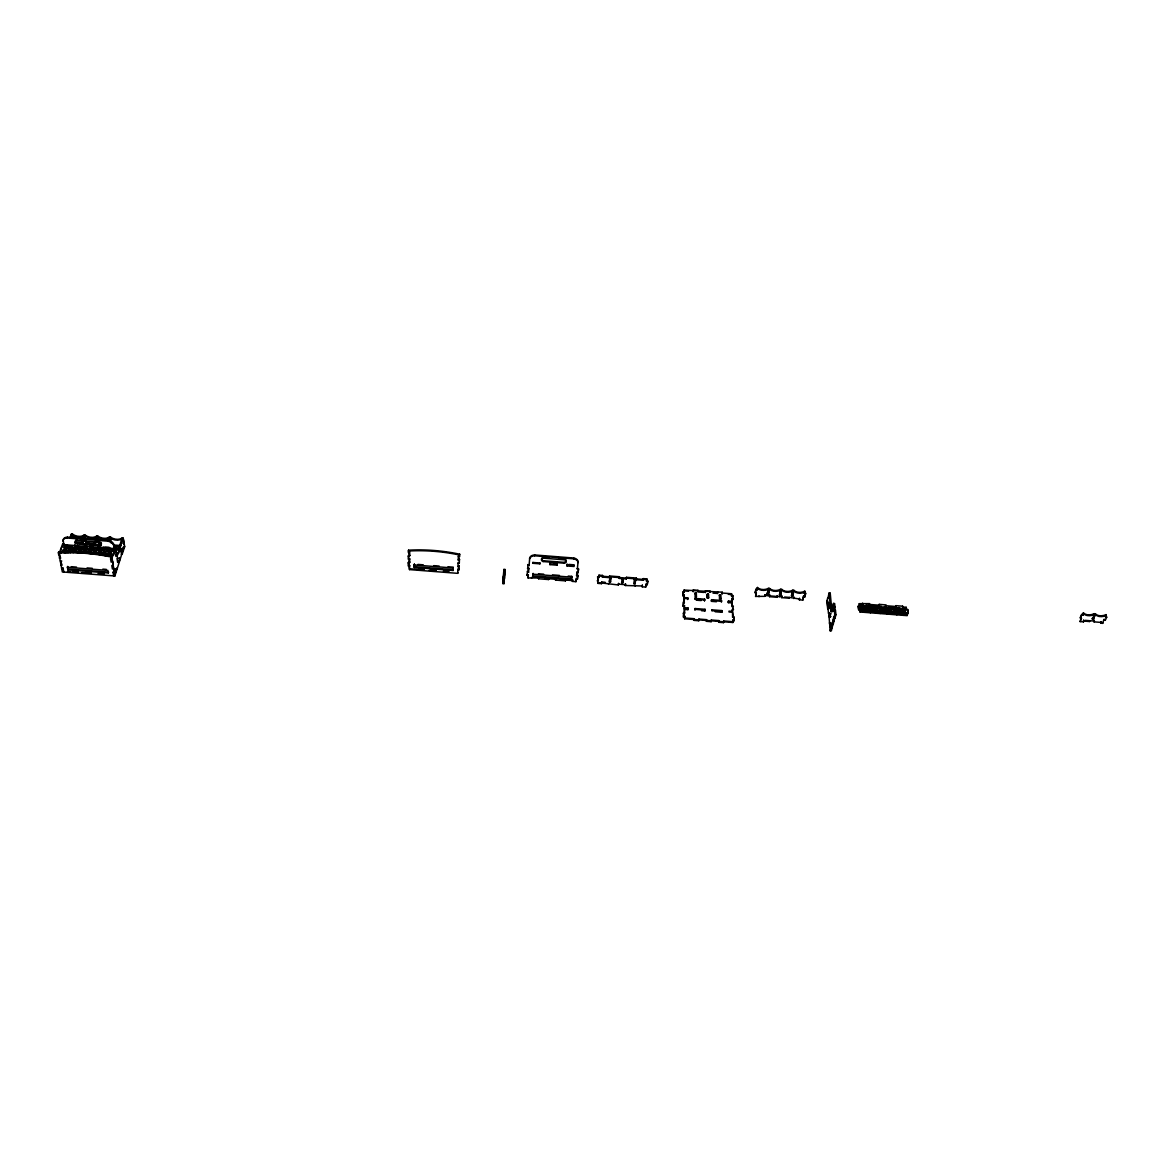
<?xml version="1.0" encoding="UTF-8"?>
<svg xmlns="http://www.w3.org/2000/svg" width="1165" height="1165" viewBox="0 0 1165 1165"><rect width="100%" height="100%" fill="white"/><g stroke="black" fill="none" stroke-linecap="round" stroke-linejoin="round"><path stroke-width="1.5" d="M636.221 578.889L636.221 579.719L643.211 580.257L643.342 578.612L646.837 578.889L646.837 579.704L598.985 575.991L598.999 575.16L602.509 575.437L602.378 577.083L609.382 577.636L609.513 575.976L619.445 576.748L619.314 578.408L626.304 578.947L626.435 577.301L636.352 578.058L636.352 578.889M642.206 586.81L642.323 585.165L642.206 586.81L645.687 587.087L646.065 583.796M457.816 572.51L457.714 573.34L409.498 569.598L408.347 562.841L409.658 562.098L408.347 562.841M409.541 562.928L408.391 556.098L409.701 555.37L408.391 556.098M409.57 556.2L408.536 550.186A131.383 87.928 6.9 0 1 459.665 554.191L459.505 556.71L458.311 556.608M408.332 566.175L408.478 562.011M408.362 559.477L408.507 555.283M408.405 552.72L408.536 550.186M409.498 569.598L409.643 565.447L408.464 565.345M409.658 562.098L409.672 558.749L408.493 558.647M409.701 555.37L409.716 551.977L408.522 551.89M635.027 583.782L635.522 579.66L634.357 579.573L633.862 583.68L635.027 583.782L635.522 580.49L634.357 579.573M625.357 585.5L625.489 583.854L625.357 585.5L642.323 585.995M633.862 583.68L635.027 582.951M414.23 567.471L414.376 564.137L414.23 567.471L453.098 570.486L453.2 569.656L414.347 566.641M418.934 569.496L419.05 567.836L418.934 569.496L423.638 569.86L423.754 569.044L418.934 568.666M626.304 578.947L626.435 577.301M423.638 569.86L423.769 568.2L423.652 569.03M622.809 582.82L623.29 578.714L622.809 582.82L621.644 582.733L622.824 582.005M605.145 582.282L601.664 582.005L601.533 583.65L598.038 583.388L598.067 582.558L618.397 584.961L618.411 584.131M431.4 569.627L431.414 568.797L431.283 570.457L431.298 569.627L436.103 569.991M435.987 570.821L436.118 569.161L435.987 570.821L429.259 570.297M609.382 577.636L609.513 575.976M611.043 577.767L610.591 581.874L609.426 581.786L609.878 577.665M610.591 581.874L609.441 580.956M448.889 571.811L443.53 571.403L443.661 570.588L448.438 570.952L448.467 570.122L448.336 571.782L448.365 570.952M601.533 583.65L601.664 582.005M602.378 577.083L602.509 575.437M597.63 576.719L598.766 577.636L598.795 576.806L597.63 576.719L598.038 583.388M597.194 580.84L598.373 580.097M453.098 570.486L453.185 567.996L414.245 564.967M457.714 573.34L457.932 569.19L459.112 569.292L457.83 570.02L457.932 569.19M457.947 566.685L459.228 565.957L457.947 566.685L458.165 562.52L459.36 562.608L458.078 563.35M458.195 559.986L459.476 559.244L458.195 559.986L458.413 555.778L459.505 556.71M459.01 570.107L459.228 565.957M459.258 563.438L459.476 559.244M578.481 569.365L577.345 568.447L578.481 569.365L578.102 572.699L576.937 572.597M577.359 579.296L577.767 575.175L576.602 575.088L577.738 576.005L577.359 579.296L576.194 579.209L577.403 578.466M578.088 561.763L578.058 562.593A5.33 3.801 2.7 0 0 573.704 558.851L534.648 555.792A5.33 3.801 4.1 0 0 529.638 558.807L529.696 557.977A5.33 3.801 4.1 0 1 534.706 554.962L573.748 558.02A5.33 3.801 2.7 0 1 578.088 561.763L577.301 569.277M577.738 576.005L577.767 575.175M578.102 572.699L578.524 568.535M568.229 576.093L571.738 576.369L571.476 578.845L532.944 575.845L532.886 576.675L572.554 579.748L572.423 581.393L575.918 581.67L575.961 580.84M571.476 578.845L571.433 579.66L571.738 576.369M573.704 558.851L573.748 558.02M567.005 565.957L567.122 564.282L567.005 565.957L574.054 566.496L574.156 565.666L567.035 565.127M542.934 557.452A2.476 1.762 3.7 0 0 543.138 560.715L543.079 561.545L564.311 563.205L564.355 562.375A2.461 1.762 3 0 0 565.913 559.753M565.433 580.854L565.549 579.209L565.433 580.854L555.516 580.083L555.647 578.437L555.516 580.083M549.924 564.617L550.055 562.957L549.924 564.617L556.987 565.171L557.118 563.51L553.593 563.234M548.511 579.544L548.569 578.714L548.511 579.544L538.594 578.772L538.711 577.126L538.594 578.772M502.829 583.549L503.149 578.583L504.329 578.67L504.008 583.65L502.829 583.549L503.265 576.923L503.935 569.423L505.115 569.525L504.998 571.185L503.746 571.622M504.008 583.65L504.256 579.515L503.076 579.427M504.78 574.491L504.489 578.219L503.309 578.131L504.867 572.365M543.079 561.545A2.476 1.762 3.7 0 1 543.385 558.181L543.429 557.351M539.905 563.831L539.963 563.001L532.886 562.462L532.827 563.278L539.905 563.831L539.978 563.001M528.138 577.126L528.08 577.957L538.667 577.957M534.648 555.792L534.706 554.962M527.104 575.394L527.163 574.563L528.284 575.481L527.104 575.394L527.439 571.258L528.546 572.175L527.439 571.258M527.643 568.768L527.701 567.938L528.823 568.855L527.643 568.768L527.978 564.603L529.085 565.52L527.978 564.603M528.08 577.957L528.342 574.665M528.546 572.175L528.881 568.025M529.085 565.52L529.696 557.977M531.575 578.233L531.648 577.403M532.827 563.278L532.9 562.447M532.886 576.675L533.162 573.369L533.104 574.199L571.709 577.199M503.935 569.423L503.819 571.098L505.071 570.355L504.853 573.675L503.673 573.573M504.998 571.185L505.115 569.525M504.678 574.578L504.518 576.18L503.338 576.093M556.987 565.171L557.118 563.51M572.423 581.393L572.554 579.748M575.918 581.67L576.224 578.379M576.559 575.918L576.966 571.767L578.146 571.869M459.665 554.191L459.563 555.006A131.441 87.928 6.9 0 0 408.405 551.016M598.766 577.636L598.999 575.16M443.632 571.418L443.749 570.588M608.509 584.204L608.625 583.374M609.426 581.786L609.863 578.495L611.028 578.597M618.397 584.961L618.528 583.316L618.513 584.146L625.489 584.684M619.314 578.408L619.445 576.748M621.644 582.733L622.125 578.626L623.275 579.544M409.556 559.564L409.672 558.749M409.512 566.263L409.643 565.447M635.231 586.272L635.362 585.456M636.221 579.719L636.352 578.058M643.342 578.612L643.211 580.257M646.59 581.35L646.59 580.519L647.755 581.452L646.59 581.35L646.837 578.889M647.74 580.621L647.23 584.728L646.065 584.626M647.23 584.728L647.755 581.452M722.242 592.199L722.125 593.844L722.242 592.199L684.088 590.072L684.132 591.733L682.821 592.461L682.908 595.796L684.073 595.883L684.219 595.067L682.908 595.796M684.132 591.733L683.986 592.548L684.088 590.072M684.394 602.218L684.234 603.033L684.292 598.417L683.156 606.324L684.467 605.596L683.156 606.324M684.277 597.587L687.772 597.849L687.641 599.509L687.787 598.693L684.132 598.402L684.219 595.067M683.316 613.562L684.641 612.834L684.539 608.567L683.404 616.984L684.729 616.256L683.404 616.984M684.394 609.382L687.903 609.659L688.064 608.844L684.379 608.538L684.467 605.596M684.496 613.649L684.641 612.834M722.285 593.029L731.533 593.742L731.445 596.218L732.785 595.504L731.94 601.271L728.46 600.994L728.285 601.81L731.984 602.116L732.013 606.717L733.353 605.989L732.479 611.407L728.984 611.144L729.028 611.989L732.523 612.266L734.125 620.057L732.945 619.969L732.858 622.489L684.627 618.79L684.729 616.256M684.525 607.722L688.034 607.984L687.903 609.659M693.335 589.956L693.204 591.602L693.335 589.956L697.966 590.306L697.995 591.15M695.17 593L695.01 593.815L696.321 593.087L695.17 593L695.112 597.15L696.422 596.436L696.321 593.087M696.422 596.436L696.277 597.252L696.16 593.902M697.806 591.121L697.966 590.306M695.068 608.538L694.908 609.339L705.043 610.154L705.014 609.295L695.068 608.538L694.937 610.198M694.049 619.518L694.194 618.702L684.772 617.989M698.942 619.926L698.782 620.741L694.063 620.377L694.224 619.562M698.752 619.882L698.913 619.066L706.572 619.649L706.441 621.324L711.145 621.688L711.276 620.013L718.922 620.596L718.79 622.27L723.494 622.634L723.625 620.96L733.033 621.688M705.48 590.903L705.364 592.534L705.48 590.903L710.111 591.252L710.14 592.082M704.636 599.159L704.505 600.805L704.636 599.159L694.748 598.388L694.777 599.232L704.665 600.004M707.17 594.762L708.495 594.034L708.466 598.184L707.301 598.096L707.17 594.762L708.495 594.034M705.014 609.295L704.883 610.955L701.563 610.708M707.301 598.096L707.33 593.946M704.883 610.955L705.043 610.154M709.951 592.068L710.111 591.252M706.572 619.649L706.441 621.324M716.417 601.737L711.48 601.344L711.611 599.698L721.485 600.456L721.353 602.116L721.528 601.3L711.451 600.514M721.834 612.266L721.965 610.606L712.033 609.834L711.859 610.649L722.009 611.45L721.834 612.266L715.208 611.756M711.276 620.013L711.145 621.688M717.625 591.835L717.494 593.48L712.995 593.131M717.494 593.48L717.669 592.665M719.489 594.893L719.329 595.694L720.654 594.98L719.489 594.893L719.475 599.043L720.64 599.13L720.654 594.98M721.324 601.271L721.485 600.456M718.922 620.596L718.79 622.27M721.805 611.407L721.965 610.606M723.625 620.96L723.494 622.634M731.809 602.917L728.329 602.654L728.504 601.839M731.94 601.271L731.766 602.087L731.809 598.752M732.785 595.504L732.785 599.655L731.635 599.567M732.785 599.655L732.96 598.839M732.479 611.407L732.304 612.222L732.363 609.295M732.523 612.266L732.581 617.348M733.542 609.382L732.188 610.096M732.858 622.489L732.945 619.969M733.935 616.62L733.935 620.858L732.77 620.77M733.935 620.858L734.125 620.057M804.491 593.626L804.403 592.796L805.641 593.713L804.491 593.626L804.826 591.165A7.835 5.432 -5.4 0 1 793.846 590.32L792.695 590.233A7.835 5.446 -5 0 1 781.715 589.374L780.55 589.286A7.82 5.461 -4.6 0 1 769.555 588.427L768.405 588.34A7.82 5.461 -4.2 0 1 757.396 587.48L755.124 592.271L756.333 593.189L756.274 592.359L755.59 596.436L765.012 596.334L765.128 594.703L769.745 595.053L769.614 596.698L777.113 597.281L777.23 595.635L777.113 597.281M755.182 593.101L755.867 589.024M755.59 596.436L756.333 593.189M755.925 589.854L757.09 589.941L757.396 587.48M765.128 594.703L765.012 596.334M767.313 594.048L768.012 589.971L767.313 594.048L768.463 594.135L769.177 590.058L768.463 594.135M769.745 595.053L769.614 596.698M780.579 595.082L781.307 591.005L780.579 595.082L779.429 594.995L780.157 590.917M781.715 597.63L781.846 595.999L781.715 597.63L789.2 598.213L789.404 597.412L799.554 599.028L799.481 598.184L799.35 599.829L802.802 600.091L803.559 596.029L804.709 596.13L805.554 592.883M791.545 595.927L792.36 592.679L793.511 592.781L792.695 596.014L791.545 595.927L792.287 591.849M792.695 596.014L793.438 591.937M793.933 596.931L793.802 598.577M799.35 599.829L799.554 599.028M803.559 596.029L802.802 600.091M804.403 592.796L804.826 591.165M803.646 596.873L804.797 596.961L805.641 593.713M828.839 608.756L827.689 608.654L826.83 601.125L827.718 597.907L828.868 597.995M827.718 597.907L827.82 598.752L829.072 593.058L830.223 593.145L831.694 608.669L830.529 608.581L829.072 593.058M830.223 593.145L829.771 594.762L828.621 594.674M827.718 606.179L827.558 602.028L827.718 606.179L828.868 606.266M827.689 608.654L829.058 607.941M828.766 607.125L829.567 603.048L828.679 606.281L829.931 607.213L828.766 607.125L828.49 602.917M829.684 613.431L828.519 613.343L828.752 612.542L830.179 630.818L831.344 630.906L833.077 623.595L831.912 623.508L830.995 626.726M830.529 608.581L831.912 607.853L832.363 611.683L831.184 611.596L830.747 607.766M831.694 608.669L831.912 607.853M829.83 616.445L830.732 613.212L829.917 617.29L829.83 616.445L830.995 616.533M831.184 611.596L831.65 609.965L832.815 610.052M832.917 610.911L831.752 610.824L833.485 603.441L834.65 603.528L835.174 610.766L833.994 610.678L833.485 603.441M829.728 623.989L829.961 623.188L830.121 627.425L829.728 623.989L830.893 624.076L831.286 627.513L831.126 623.275M833.994 610.678L835.407 609.95L835.96 614.683L835.028 617.96L833.761 616.999L835.028 617.96M835.174 610.766L835.407 609.95M834.926 617.101L833.179 624.455L832.014 624.367L833.761 616.999M830.179 630.818L831.096 627.6L832.261 627.687M833.849 617.872L834.781 614.596L834.227 609.848M858.605 609.805L860.003 609.091L858.605 609.805L858.168 606.455L859.552 605.742L859.275 603.659L869.483 603.616L869.352 605.261L872.6 605.509M859.275 603.659L859.319 606.543L858.168 606.455M858.387 608.13L858.634 607.329M859.319 606.543L859.552 605.742M895.798 605.654L895.667 607.3L895.798 605.654L902.657 606.193L902.525 607.824L902.788 607.023L906.21 607.3L906.283 610.183L907.695 609.47L908.234 612.834L907.098 612.732L907.171 615.644L860.047 612.004L860.003 609.091M862.362 603.892L862.61 603.091M863.498 612.266L863.731 611.465M869.483 603.616L869.352 605.261M870.401 612.79L870.648 612.004M878.963 605.174L879.211 604.373L886.07 604.912L885.939 606.543M880.172 613.547L880.42 612.746M887.075 614.086L887.322 613.285M896.832 614.843L897.094 614.042M903.72 615.368L903.982 614.581M907.695 609.47L907.972 613.62L906.821 613.533L907.098 612.732M907.972 613.62L908.234 612.834M115.597 572.568L116.587 568.331L115.597 572.568L113.063 572.481L113.689 575.889L113.966 575.029M117.927 561.923L119.136 562.011L120.097 557.817L118.888 557.729M122.616 551.598L123.577 547.448L122.616 551.598L121.058 552.356L120.738 548.103L121.335 551.526M110.821 557.86L112.058 557.948L111.738 556.215A139.829 86.385 14.9 0 0 58.57 552.108L62.342 571.957L114.898 575.976L122.063 553.259L122.209 554.103L121.014 554.016M122.209 554.103L124.699 546.676L123.213 538.128L122.019 538.041A8.286 5.476 17 0 1 110.573 537.152L109.364 537.05A8.301 5.461 17.3 0 1 97.918 536.162L96.71 536.075A8.33 5.461 17.6 0 1 85.249 535.172L84.04 535.085A8.344 5.446 17.9 0 1 72.58 534.196L71.371 534.094L70.191 537.283M113.063 572.481L113.34 571.622M114.287 572.568L113.937 568.302L112.437 569.059L111.796 565.622L113.311 564.865L112.685 561.413L111.17 562.171L110.529 558.705L111.767 558.807L115.51 547.783L114.287 547.696L113.66 544.215A5.708 3.743 16.9 0 0 108.112 540.327L67.439 537.167A5.752 3.728 17.8 0 0 63.245 540.298L63.842 545.511L67.526 545.788L67.352 544.914M118.393 550.069L122.019 538.041M118.233 549.21L119.602 550.171L118.481 553.506L117.112 552.559L115.83 556.331L117.053 556.419L123.213 538.128M119.223 546.298L115.597 546.021L115.306 546.851L118.947 547.128L119.092 547.987M112.277 554.889L113.515 554.991L114.665 551.613L113.282 550.637L114.287 547.696M108.33 572.962L108.607 572.102L68.24 569.001L67.686 566.438L67.381 567.282L67.919 569.86L108.33 572.962L107.85 570.399L67.381 567.282M116.121 551.249L116.456 555.545L116.748 554.7L115.524 554.613M97.875 573.806L103.758 574.287L103.889 572.583M113.66 544.215L114.155 549.399M114.898 575.976L111.738 556.215M109.495 541.434A7.951 2.097 -85.7 0 0 110.005 538.798L110.573 537.152M98.865 573.908L98.996 572.204M110.602 539.686L110.879 538.871M121.335 545.584L113.325 544.958A5.708 3.743 16.9 0 0 107.821 541.172L108.112 540.327M108.287 541.332A7.951 2.097 -85.7 0 0 108.796 538.696L109.364 537.05M103.248 546.836L103.117 548.555M98.195 545.904L98.923 543.837L97.627 536.992L96.418 536.89A8.33 5.461 17.6 0 1 84.958 536.002L83.749 535.9A8.359 5.446 17.8 0 1 72.274 535.012L72.623 536.73L71.415 536.643L71.371 534.094M77.05 539.643L76.73 540.487A2.665 1.733 17.6 0 0 75.244 542.089A2.665 1.733 17.6 0 0 77.443 543.982L99.564 545.701L99.855 544.856A2.65 1.733 17.2 0 0 101.005 542.482M81.768 572.568L90.928 573.297L91.045 571.593M86.035 572.932L86.166 571.229M98.239 537.88L96.739 538.609L96.418 536.89M98.603 542.133L98.894 541.303M99.564 545.701A2.65 1.733 17.1 0 0 101.078 544.099A2.65 1.733 17.1 0 0 98.909 542.206L99.2 541.361A2.65 1.733 17.2 0 1 99.739 541.55M92.53 546.866L92.836 546.035L89.88 545.803M93.783 544.332L94.074 543.502A7.951 2.155 -85.7 0 0 95.268 541.463M95.763 539.745A7.951 2.155 -85.7 0 0 96.127 537.72L96.71 536.075M94.991 544.419L95.282 543.589A7.951 2.155 -85.7 0 0 96.651 541.026M96.972 539.832A7.951 2.155 -85.7 0 0 97.336 537.808L97.918 536.162M90.462 544.929L90.754 544.099L90.914 544.958M73.308 570.238L73.177 571.942L78.084 572.321L78.215 570.617M88.394 542.176L88.278 543.851M85.467 545.468L85.336 547.171M85.569 544.914L85.962 541.157M83.967 540.036A7.951 2.214 -85.7 0 1 82.569 542.599L82.438 544.288M84.288 538.842A7.951 2.214 -85.7 0 0 84.652 536.817L85.249 535.172M81.055 543.341L81.346 542.511A7.951 2.228 -85.7 0 0 82.744 539.948M83.079 538.754A7.951 2.228 -85.7 0 0 83.443 536.73L84.04 535.085M74.72 545.497L75.026 544.652M67.919 569.86L68.24 569.001M77.443 543.982L77.749 543.152A2.665 1.733 17.6 0 1 75.681 541.652A2.665 1.733 17.6 0 1 76.162 539.948M63.886 571.2L63.565 572.044L63.143 567.777M61.92 567.675L61.614 568.535L62.837 568.622M60.434 560.802L62.095 565.185L60.871 565.098L61.177 564.239M61.352 561.748L61.672 560.889M65.124 551.584L65.444 550.739L65.808 552.472M71.167 537.982L72.58 534.196L72.929 535.915M61.002 553.113L61.017 548.336M59.692 557.336L59.371 558.181L60.609 558.283L59.866 554.802L58.629 554.7L58.57 552.108M62.925 541.143A5.767 3.728 17.8 0 1 67.119 538.012L67.439 537.167M59.43 552.574L62.75 543.706L63.973 543.793L61.832 547.521M1105.614 617.042L1105.381 616.198L1106.75 617.13L1105.614 617.042L1106.109 614.61A8.053 5.141 -13 0 1 1095.333 613.78L1094.197 613.693A8.038 5.155 -12.8 0 1 1083.421 612.848L1080.159 617.523L1081.513 618.44L1080.115 621.6L1083.508 621.862L1083.625 620.231L1083.508 621.862M1080.392 618.353L1081.571 614.348M1081.295 617.61L1080.115 621.6M1081.804 615.193L1082.94 615.28L1083.421 612.848M1083.858 621.076L1089.508 621.513L1089.858 620.727L1094.386 621.076L1094.153 620.231L1094.022 621.862L1101.376 622.43L1101.143 621.6L1101.012 623.217L1102.702 623.348L1103.925 619.358L1105.046 619.445L1105.294 620.29L1104.158 620.202M1093.411 619.372L1094.619 615.368L1093.411 619.372L1092.275 619.27L1093.717 616.11L1094.852 616.198M1094.022 621.862L1094.386 621.076M1101.012 623.217L1101.376 622.43M1105.381 616.198L1106.109 614.61M1105.294 620.29L1106.75 617.13M833.834 606.426L835.014 606.514M832.567 606.703L833.732 606.805M503.018 581.466L504.183 581.553M707.461 597.281L708.626 597.383M719.65 598.228L720.815 598.315M833.601 607.242L834.781 607.329M504.11 581.99L502.858 582.733L504.037 582.835M832.669 607.562L833.834 607.649M502.96 582.282L504.139 582.384M860.28 611.188L907.433 614.843M696.277 600.179L701.213 600.558M60.813 552.239L67.483 552.763M104.748 555.632L111.403 556.156L112.131 554.03L113.515 554.991M119.048 558.574L120.257 558.661L120.097 557.817M834.781 614.596L835.96 614.683M117.767 561.079L118.976 561.166M829.131 615.921L830.295 616.023M828.912 616.736L830.062 616.824M832.829 620.261L834.009 620.348M832.931 621.12L834.111 621.207M829.305 623.071L830.47 623.173M115.524 569.088L116.733 569.175M71.211 566.7L76.482 567.107M87.04 567.923L92.312 568.331M102.855 569.132L106.379 569.408M114.228 571.636L115.452 571.724M830.339 626.624L832.16 626.828M73.002 571.083L77.909 571.462M85.861 572.073L90.754 572.452M98.705 573.063L103.598 573.442M67.468 571.462L71.036 571.738M545.205 557.496L548.759 557.773M559.389 558.603L564.705 559.011M543.385 558.181L564.661 559.841A2.461 1.762 3 0 1 564.311 563.205M543.138 560.715L564.355 562.375M568.899 564.428L574.185 564.836M549.967 563.787L557.074 564.326M121.742 538.856A8.286 5.476 17 0 1 110.282 537.968L109.088 537.88A8.315 5.461 17.3 0 1 97.627 536.992M757.454 588.31A7.835 5.461 -4.2 0 0 768.463 589.17L769.628 589.257A7.835 5.461 -4.6 0 0 780.623 590.116L781.773 590.204A7.835 5.446 -5 0 0 792.768 591.063L793.933 591.15A7.835 5.432 -5.4 0 0 804.913 592.009M1083.639 613.693A8.038 5.155 -12.8 0 0 1094.43 614.523L1095.566 614.61A8.053 5.141 -13 0 0 1106.342 615.455M83.443 536.73L84.652 536.817M96.127 537.72L97.336 537.808M108.796 538.696L110.005 538.798M122.31 539.759L123.519 539.846L123.825 544.084L124.102 543.269L122.908 543.181M768.085 590.801L769.235 590.888M780.23 591.747L781.38 591.835M417.915 564.413L423.215 564.821M433.831 565.651L439.132 566.059M447.972 566.758L453.287 567.166M538.419 573.777L543.676 574.185M552.443 574.869L559.462 575.423M67.119 538.012L107.821 541.172M80.458 539.919L85.569 540.312M95.792 541.099L99.2 541.361M767.24 593.218L768.405 593.305M780.506 594.252L779.429 594.995M791.457 595.097L792.622 595.184M1092.042 618.44L1093.178 618.528M76.73 540.487L98.909 542.206M75.274 542.002L81.696 542.497M85.7 542.817L94.35 543.487M98.326 543.793L100.729 543.982L100.889 544.827M545.264 578.466L555.603 579.267M560.511 579.646L572.51 580.578M765.201 595.533L775.54 596.334M777.303 596.465L781.919 596.829M784.642 597.033L789.127 597.383L789.2 598.213M1085.037 620.348L1089.275 620.668L1089.508 621.513M81.346 542.511L82.569 542.599M94.074 543.502L95.282 543.589M74.618 542.846L101.413 544.914M123.505 546.574L124.699 546.676M409.629 568.768L418.541 569.467M826.83 601.125L827.98 601.227M869.6 604.46L879.327 605.203L879.211 604.373M886.201 605.742L895.929 606.499M80.137 544.128L87.011 544.652M101.166 545.759L97.729 545.482L98.02 544.652L98.195 545.511M503.265 576.923L504.445 577.01L504.43 579.049L503.251 578.961M683.942 590.873L688.573 591.238M697.835 591.951L703.849 592.417M728.285 594.31L731.358 594.558M104.719 546.953L109.131 547.288M122.529 548.205L123.723 548.293M119.252 548.846L120.461 548.933M63.667 544.638L113.995 548.54M830.368 604.387L831.519 604.475M78.375 546.633L83.603 547.04M92.705 547.739L101.384 548.409M107.53 548.89L110.471 549.123L110.326 548.249M830.135 605.188L831.3 605.276M121.262 550.652L122.471 550.754M827.936 605.378L829.087 605.465M1102.469 622.518L1102.702 623.348M1095.333 613.78L1095.566 614.61M1094.197 613.693L1094.43 614.523M1082.707 614.436L1082.94 615.28M84.958 536.002L85.293 537.72L84.084 537.633L83.749 535.9M113.282 550.637L113.442 551.511M110.282 537.968L111.214 543.108M115.597 546.021L115.743 546.88M115.51 547.783L117.053 556.419M906.21 607.3L906.545 609.382M902.657 606.193L902.788 607.023M859.755 609.892L860.047 612.004M858.416 605.654L858.853 609.004M831.65 609.965L831.752 610.824M833.077 623.595L833.179 624.455M831.912 623.508L832.014 624.367M827.907 607.853L828.519 613.343M804.709 596.13L804.797 596.961M793.846 590.32L793.933 591.15M792.695 590.233L792.768 591.063M781.715 589.374L781.773 590.204M780.55 589.286L780.623 590.116M779.545 595.825L779.603 596.655M769.555 588.427L769.628 589.257M768.405 588.34L768.463 589.17M758.998 595.868L759.056 596.698M757.032 589.111L757.09 589.941M731.533 593.742L731.62 595.417M731.984 602.116L732.188 605.902M728.46 600.994L728.329 602.654M720.48 595.781L720.64 599.13M711.611 599.698L711.48 601.344M712.033 609.834L712.063 610.693M708.335 594.849L708.466 598.184M698.913 619.066L698.782 620.741M694.194 618.702L694.063 620.377M687.772 597.849L687.787 598.693M688.034 607.984L688.064 608.844M684.073 595.883L684.132 598.402M684.321 606.412L684.379 608.538M684.583 617.071L684.627 618.79M682.981 591.645L683.054 594.98M683.214 602.13L683.302 605.509M683.476 612.746L683.549 616.168M645.687 586.257L645.687 587.087M879.925 612.339A1.777 1.209 16.7 0 1 879.575 610.635A1.777 1.209 16.7 0 1 881.847 610.591A1.777 1.209 16.7 0 1 882.604 612.28M887.191 612.644A1.777 1.209 16.8 0 1 884.905 612.921M883.987 612.091A1.777 1.209 16.8 0 1 885.415 610.635A1.777 1.209 16.8 0 1 887.322 612.353M870.211 611.028A1.777 1.209 16.5 0 1 871.799 609.586A1.777 1.209 16.5 0 1 873.459 611.479A1.777 1.209 16.5 0 1 870.736 611.625M865.828 610.984A1.777 1.209 16.3 0 1 866.833 609.208A1.777 1.209 16.3 0 1 868.944 610.926M860.906 609.979A1.762 1.209 16.2 0 1 862.915 608.931A1.762 1.209 16.2 0 1 864.212 610.868A1.762 1.209 16.2 0 1 861.532 610.911M893.701 613.402A1.777 1.209 17.1 0 1 893.351 611.698A1.777 1.209 17.1 0 1 895.608 611.654A1.777 1.209 17.1 0 1 896.38 613.343M897.982 613.474A1.777 1.209 17.2 0 1 898.885 611.698A1.777 1.209 17.2 0 1 901.098 613.314A1.777 1.209 17.2 0 1 898.681 613.984M901.71 609.834A1.777 1.209 17.3 0 1 903.676 608.785A1.777 1.209 17.3 0 1 905.016 610.708A1.777 1.209 17.3 0 1 902.351 610.751M874.362 607.082A1.762 1.209 16.5 0 1 876.852 606.921A1.762 1.209 16.5 0 1 877.289 608.814M874.857 608.625A1.762 1.209 16.5 0 1 874.332 608.028M879.138 608.698A1.762 1.209 16.6 0 1 878.818 607.737M878.949 607.446A1.762 1.209 16.6 0 1 882.24 608.64M865.377 607.635A1.762 1.209 16.2 0 1 866.309 605.858A1.762 1.209 16.2 0 1 868.493 607.475A1.762 1.209 16.2 0 1 866.061 608.145M861.081 607.562A1.762 1.209 16.1 0 1 860.76 605.858A1.762 1.209 16.1 0 1 863.032 605.815A1.762 1.209 16.1 0 1 863.76 607.504M892.885 609.761A1.762 1.209 17 0 1 894.079 607.999A1.762 1.209 17 0 1 895.856 609.994M887.978 608.756A1.762 1.209 16.9 0 1 890.177 607.795A1.762 1.209 16.9 0 1 891.036 609.878M890.715 610.052A1.762 1.209 16.9 0 1 888.298 609.412M897.239 609.805A1.777 1.209 17.1 0 1 898.812 608.363A1.777 1.209 17.1 0 1 900.487 610.256A1.777 1.209 17.1 0 1 897.778 610.402M883.492 608.742A1.762 1.209 16.8 0 1 885.225 607.329A1.762 1.209 16.8 0 1 886.623 609.368A1.762 1.209 16.8 0 1 883.711 609.047M117.01 550.302A1.879 1.238 -8 0 1 116.718 550.579M114.825 548.686A1.879 1.238 -8 0 1 117.155 549.327M115.947 552.137A1.879 1.252 -8.1 0 1 115.903 552.458M113.85 548.234A1.879 1.238 -8 0 1 116.995 548.482A1.879 1.238 -8 0 1 114.782 550.23M64.235 548.045A1.922 1.252 -9.1 0 1 66.361 546.574A1.922 1.252 -9.1 0 1 67.978 547.987M67.104 548.846A1.922 1.252 -9.1 0 1 64.803 548.875M108.563 551.788A1.908 1.252 -8.2 0 1 110.559 549.997A1.908 1.252 -8.2 0 1 112.029 551.744M111.359 552.268A1.908 1.252 -8.2 0 1 109.073 552.297M101.923 551.278A1.908 1.252 -8.4 0 1 101.093 551.686M100.598 551.773A1.908 1.252 -8.4 0 1 98.661 550.71A1.908 1.252 -8.4 0 1 100.496 549.254A1.908 1.252 -8.4 0 1 102.447 550.317M82.7 552.953A1.922 1.267 -8.8 0 1 84.812 551.482A1.922 1.267 -8.8 0 1 86.443 552.894M72.9 548.38A1.922 1.252 -9 0 1 72.026 549.225M71.575 549.399A1.922 1.252 -9 0 1 69.23 548.744A1.922 1.252 -9 0 1 70.541 547.069A1.922 1.252 -9 0 1 72.885 547.725M87.856 552.676A1.908 1.267 -8.7 0 1 90.652 552.021A1.908 1.267 -8.7 0 1 90.899 553.899M102.68 555.079A1.908 1.267 -8.4 0 1 103.161 553.346A1.908 1.267 -8.4 0 1 105.709 553.317A1.908 1.267 -8.4 0 1 105.666 555.035M63.041 551.744A1.922 1.252 -9.2 0 1 65.109 549.953A1.922 1.252 -9.2 0 1 66.551 551.7M65.852 552.239A1.922 1.252 -9.2 0 1 63.551 552.268M76.409 552.458A1.922 1.252 -9 0 1 76.104 552.749M73.104 552.793A1.922 1.252 -9 0 1 73.759 551.001A1.922 1.252 -9 0 1 76.38 551.191M71.662 551.759A1.922 1.252 -9.1 0 1 70.337 552.793M68.881 552.807A1.922 1.252 -9.1 0 1 68.633 550.725A1.922 1.252 -9.1 0 1 71.648 551.103M77.837 552.894A1.922 1.252 -8.9 0 1 79.89 551.103A1.922 1.252 -8.9 0 1 81.332 552.836M82.788 552.691A1.922 1.267 -8.8 0 1 83.443 550.885A1.922 1.267 -8.8 0 1 86.05 551.089A1.922 1.267 -8.8 0 1 85.409 552.88M92.618 554.03A1.908 1.267 -8.6 0 1 94.642 552.239A1.908 1.267 -8.6 0 1 96.112 553.987M87.521 552.778A1.908 1.267 -8.7 0 1 89.152 551.03A1.908 1.267 -8.7 0 1 91.249 552.195A1.908 1.267 -8.7 0 1 88.904 553.535M107.398 555.166A1.908 1.267 -8.3 0 1 109.394 553.375A1.908 1.267 -8.3 0 1 110.879 555.122M97.889 554.059A1.908 1.267 -8.5 0 1 98.501 551.904A1.908 1.267 -8.5 0 1 101.093 552.953A1.908 1.267 -8.5 0 1 98.297 554.22M97.467 554.089A1.908 1.267 -8.5 0 1 99.564 552.618A1.908 1.267 -8.5 0 1 101.209 554.045M100.743 554.657A1.908 1.267 -8.5 0 1 99.418 555.166M89.108 550.55A1.908 1.252 -8.6 0 1 89.603 548.832A1.908 1.252 -8.6 0 1 92.151 548.802A1.908 1.252 -8.6 0 1 92.093 550.506M103.845 551.686A1.908 1.252 -8.3 0 1 104.326 549.967A1.908 1.252 -8.3 0 1 106.874 549.938A1.908 1.252 -8.3 0 1 106.831 551.657M93.739 550.317A1.908 1.252 -8.5 0 1 96.083 548.875A1.908 1.252 -8.5 0 1 97.307 550.594M96.171 551.307A1.908 1.252 -8.5 0 1 93.812 550.637M82.264 549.749A1.908 1.252 -8.8 0 1 79.118 549.603A1.908 1.252 -8.8 0 1 81.026 547.725A1.908 1.252 -8.8 0 1 82.555 549.458M74.342 549.414A1.908 1.252 -8.9 0 1 74.866 547.696A1.908 1.252 -8.9 0 1 77.414 547.652A1.908 1.252 -8.9 0 1 77.341 549.37M58.25 552.953A139.902 86.37 14.9 0 1 111.447 557.059M117.359 558.137L117.694 562.404L117.359 558.137M875.017 611.698A1.777 1.209 16.6 0 0 878.002 611.931A1.777 1.209 16.6 0 0 876.24 609.921A1.777 1.209 16.6 0 0 875.017 611.698M902.569 613.824A1.777 1.209 17.4 0 0 905.555 614.057A1.777 1.209 17.4 0 0 903.763 612.062A1.777 1.209 17.4 0 0 902.569 613.824M888.808 612.761A1.777 1.209 17 0 0 891.778 612.994A1.777 1.209 17 0 0 890.002 610.984A1.777 1.209 17 0 0 888.808 612.761M869.964 607.984A1.762 1.209 16.4 0 0 872.935 608.217A1.762 1.209 16.4 0 0 871.187 606.222A1.762 1.209 16.4 0 0 869.964 607.984M897.72 609.324A1.777 1.209 17.1 0 0 900.691 609.557A1.777 1.209 17.1 0 0 898.914 607.548A1.777 1.209 17.1 0 0 897.72 609.324M893.133 608.96A1.777 1.209 17 0 0 896.118 609.193A1.777 1.209 17 0 0 894.341 607.198A1.777 1.209 17 0 0 893.133 608.96M888.56 608.611A1.777 1.209 16.9 0 0 891.531 608.844A1.777 1.209 16.9 0 0 889.754 606.849A1.777 1.209 16.9 0 0 888.56 608.611M883.973 608.261A1.762 1.209 16.8 0 0 886.944 608.48A1.762 1.209 16.8 0 0 885.182 606.484A1.762 1.209 16.8 0 0 883.973 608.261M879.386 607.897A1.762 1.209 16.6 0 0 882.356 608.13A1.762 1.209 16.6 0 0 880.594 606.135A1.762 1.209 16.6 0 0 879.386 607.897M874.799 607.548A1.762 1.209 16.5 0 0 877.769 607.781A1.762 1.209 16.5 0 0 876.007 605.771A1.762 1.209 16.5 0 0 874.799 607.548M870.211 607.183A1.762 1.209 16.4 0 0 873.182 607.416A1.762 1.209 16.4 0 0 871.435 605.421A1.762 1.209 16.4 0 0 870.211 607.183M865.61 606.834A1.762 1.209 16.2 0 0 868.595 607.067A1.762 1.209 16.2 0 0 866.847 605.072A1.762 1.209 16.2 0 0 865.61 606.834M861.022 606.484A1.762 1.209 16.1 0 0 864.008 606.703A1.762 1.209 16.1 0 0 862.26 604.708A1.762 1.209 16.1 0 0 861.022 606.484M898.244 612.674A1.777 1.209 17.2 0 0 901.229 612.907A1.777 1.209 17.2 0 0 899.438 610.897A1.777 1.209 17.2 0 0 898.244 612.674M861.474 609.834A1.777 1.209 16.2 0 0 864.459 610.067A1.777 1.209 16.2 0 0 862.712 608.057A1.777 1.209 16.2 0 0 861.474 609.834M866.076 610.183A1.777 1.209 16.3 0 0 869.061 610.416A1.777 1.209 16.3 0 0 867.299 608.407A1.777 1.209 16.3 0 0 866.076 610.183M870.677 610.547A1.777 1.209 16.4 0 0 873.663 610.78A1.777 1.209 16.4 0 0 871.901 608.771A1.777 1.209 16.4 0 0 870.677 610.547M875.264 610.897A1.777 1.209 16.6 0 0 878.25 611.13A1.777 1.209 16.6 0 0 876.488 609.12A1.777 1.209 16.6 0 0 875.264 610.897M879.866 611.261A1.777 1.209 16.7 0 0 882.852 611.479A1.777 1.209 16.7 0 0 881.089 609.484A1.777 1.209 16.7 0 0 879.866 611.261M884.468 611.61A1.777 1.209 16.8 0 0 887.453 611.843A1.777 1.209 16.8 0 0 885.677 609.834A1.777 1.209 16.8 0 0 884.468 611.61M889.055 611.96A1.777 1.209 17 0 0 892.04 612.193A1.777 1.209 17 0 0 890.264 610.198A1.777 1.209 17 0 0 889.055 611.96M893.657 612.324A1.777 1.209 17.1 0 0 896.628 612.557A1.777 1.209 17.1 0 0 894.851 610.547A1.777 1.209 17.1 0 0 893.657 612.324M902.831 613.038A1.777 1.209 17.3 0 0 905.817 613.256A1.777 1.209 17.3 0 0 904.025 611.261A1.777 1.209 17.3 0 0 902.831 613.038M902.307 609.674A1.777 1.209 17.3 0 0 905.278 609.907A1.777 1.209 17.3 0 0 903.487 607.912A1.777 1.209 17.3 0 0 902.307 609.674M103.219 554.598A1.908 1.267 -8.4 0 0 106.03 553.215A1.908 1.267 -8.4 0 0 103.132 552.414A1.908 1.267 -8.4 0 0 103.219 554.598M63.755 551.555A1.922 1.252 -9.2 0 0 66.609 550.171A1.922 1.252 -9.2 0 0 63.725 549.37A1.922 1.252 -9.2 0 0 63.755 551.555M68.706 551.933A1.922 1.252 -9.1 0 0 71.531 550.55A1.922 1.252 -9.1 0 0 68.648 549.749A1.922 1.252 -9.1 0 0 68.706 551.933M65.022 548.162A1.922 1.252 -9.1 0 0 67.861 546.793A1.922 1.252 -9.1 0 0 64.978 545.992A1.922 1.252 -9.1 0 0 65.022 548.162M73.643 552.312A1.922 1.252 -9 0 0 76.468 550.928A1.922 1.252 -9 0 0 73.584 550.128A1.922 1.252 -9 0 0 73.643 552.312M78.565 552.691A1.922 1.252 -8.9 0 0 81.404 551.322A1.922 1.252 -8.9 0 0 78.506 550.506A1.922 1.252 -8.9 0 0 78.565 552.691M93.375 553.841A1.908 1.267 -8.6 0 0 96.171 552.458A1.908 1.267 -8.6 0 0 93.287 551.657A1.908 1.267 -8.6 0 0 93.375 553.841M108.156 554.977A1.908 1.267 -8.3 0 0 110.952 553.593A1.908 1.267 -8.3 0 0 108.054 552.793A1.908 1.267 -8.3 0 0 108.156 554.977M84.899 550.564A1.908 1.252 -8.7 0 0 87.71 549.181A1.908 1.252 -8.7 0 0 84.827 548.38A1.908 1.252 -8.7 0 0 84.899 550.564M109.321 551.598A1.908 1.252 -8.2 0 0 112.102 550.215A1.908 1.252 -8.2 0 0 109.219 549.414A1.908 1.252 -8.2 0 0 109.321 551.598M104.399 551.22A1.908 1.252 -8.3 0 0 107.195 549.836A1.908 1.252 -8.3 0 0 104.297 549.035A1.908 1.252 -8.3 0 0 104.399 551.22M94.569 550.448A1.908 1.252 -8.5 0 0 97.365 549.079A1.908 1.252 -8.5 0 0 94.481 548.264A1.908 1.252 -8.5 0 0 94.569 550.448M99.476 550.827A1.908 1.252 -8.4 0 0 102.272 549.458A1.908 1.252 -8.4 0 0 99.389 548.657A1.908 1.252 -8.4 0 0 99.476 550.827M89.647 550.069A1.908 1.252 -8.6 0 0 92.457 548.7A1.908 1.252 -8.6 0 0 89.574 547.885A1.908 1.252 -8.6 0 0 89.647 550.069M79.802 549.312A1.908 1.252 -8.8 0 0 82.613 547.929A1.908 1.252 -8.8 0 0 79.73 547.128A1.908 1.252 -8.8 0 0 79.802 549.312M84.725 549.691A1.908 1.252 -8.7 0 0 87.535 548.307A1.908 1.252 -8.7 0 0 84.652 547.506A1.908 1.252 -8.7 0 0 84.725 549.691M74.88 548.933A1.922 1.252 -8.9 0 0 77.706 547.55A1.922 1.252 -8.9 0 0 74.822 546.749A1.922 1.252 -8.9 0 0 74.88 548.933M69.944 548.555A1.922 1.252 -9 0 0 72.783 547.171A1.922 1.252 -9 0 0 69.9 546.37A1.922 1.252 -9 0 0 69.944 548.555"/></g></svg>
